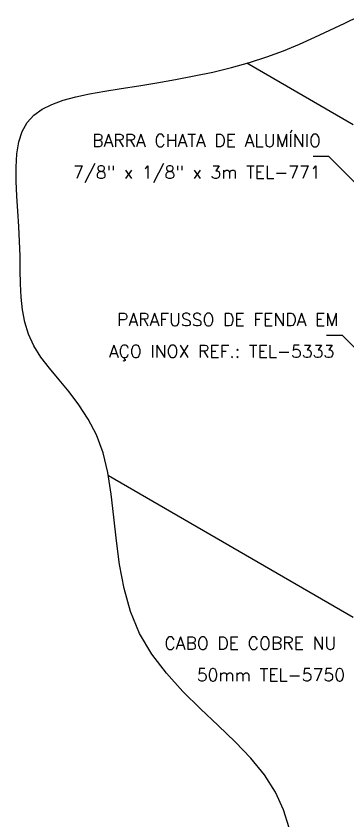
# Model space of a CAD drawing. Header units: millimetres. Extents: x -5068.9 to -5052.3, y -4736.3 to -4715.4.
# Drawn here: x -5068.9 to -5063.64, y -4729.06 to -4716.32 of the extents above; entities that cross this region are included whole.
import ezdxf
from ezdxf.enums import TextEntityAlignment as Align

# ---------------------------------------------------------------- set-up
doc = ezdxf.new("R2010")
doc.units = ezdxf.units.MM
doc.header["$LTSCALE"] = 10
doc.layers.add('Termotécnica', color=7, linetype='Continuous')
doc.styles.add('r80', font='romans.shx')

msp = doc.modelspace()

# ---------------------------------------------------------------- linework, layer by layer
at = {"layer": 'Termotécnica', "color": 3}
for p, q in [((-5063.555, -4718.041), (-5065.241, -4717.068)), ((-5063.555, -4725.84), (-5067.436, -4723.6))]:
    msp.add_line(p, q, dxfattribs=at)
at = {"layer": 'Termotécnica', "color": 2}
for p, q in [((-5063.942, -4718.545), (-5064.192, -4718.545)), ((-5062.407, -4720.08), (-5063.942, -4718.545)), ((-5063.727, -4721.38), (-5063.977, -4721.38)), ((-5062.192, -4722.915), (-5063.727, -4721.38))]:
    msp.add_line(p, q, dxfattribs=at)
at = {"layer": 'Termotécnica', "color": 1}
msp.add_lwpolyline([(-5064.571, -4729.171), (-5064.658, -4728.885), (-5064.787, -4728.606), (-5064.96, -4728.335), (-5065.177, -4728.07), (-5065.427, -4727.81), (-5065.698, -4727.55), (-5065.978, -4727.285), (-5066.255, -4727.011), (-5066.516, -4726.725), (-5066.749, -4726.421), (-5066.942, -4726.097), (-5067.086, -4725.748), (-5067.188, -4725.382), (-5067.258, -4725.005), (-5067.309, -4724.626), (-5067.349, -4724.251), (-5067.391, -4723.889), (-5067.444, -4723.547), (-5067.519, -4723.233), (-5067.625, -4722.952), (-5067.755, -4722.701), (-5067.903, -4722.475), (-5068.06, -4722.269), (-5068.218, -4722.078), (-5068.369, -4721.896), (-5068.505, -4721.718), (-5068.618, -4721.54), (-5068.703, -4721.356), (-5068.762, -4721.167), (-5068.799, -4720.971), (-5068.821, -4720.768), (-5068.831, -4720.558), (-5068.835, -4720.342), (-5068.837, -4720.118), (-5068.843, -4719.887), (-5068.855, -4719.65), (-5068.872, -4719.409), (-5068.887, -4719.169), (-5068.898, -4718.936), (-5068.899, -4718.712), (-5068.887, -4718.503), (-5068.856, -4718.313), (-5068.803, -4718.147), (-5068.723, -4718.006), (-5068.618, -4717.891), (-5068.487, -4717.796), (-5068.332, -4717.718), (-5068.154, -4717.654), (-5067.954, -4717.601), (-5067.733, -4717.554), (-5067.491, -4717.511), (-5067.231, -4717.468), (-5066.955, -4717.423), (-5066.669, -4717.376), (-5066.374, -4717.325), (-5066.076, -4717.269), (-5065.779, -4717.206), (-5065.486, -4717.136), (-5065.2, -4717.056), (-5064.926, -4716.967), (-5064.663, -4716.87), (-5064.409, -4716.766), (-5064.163, -4716.657), (-5063.924, -4716.546), (-5063.689, -4716.433), (-5063.459, -4716.321)], dxfattribs=at)

# ---------------------------------------------------------------- texts
at = {"layer": 'Termotécnica', "color": 2, "style": 'r80'}
for s, p in [('BARRA CHATA DE ALUMÍNIO', (-5064.067, -4718.391)), ('7/8" x 1/8" x 3m TEL-771', (-5064.07, -4718.893)), ('PARAFUSSO DE FENDA EM ', (-5063.655, -4721.226)), ('AÇO INOX REF.: TEL-5333', (-5063.855, -4721.728))]:
    msp.add_text(s, height=0.2, dxfattribs=at).set_placement(p, align=Align.RIGHT)
for s, p in [('CABO DE COBRE NU', (-5066.548, -4726.349)), ('50mm TEL-5750', (-5066.034, -4726.851))]:
    msp.add_text(s, height=0.2, dxfattribs=at).set_placement(p)

doc.saveas('drawing.dxf')
